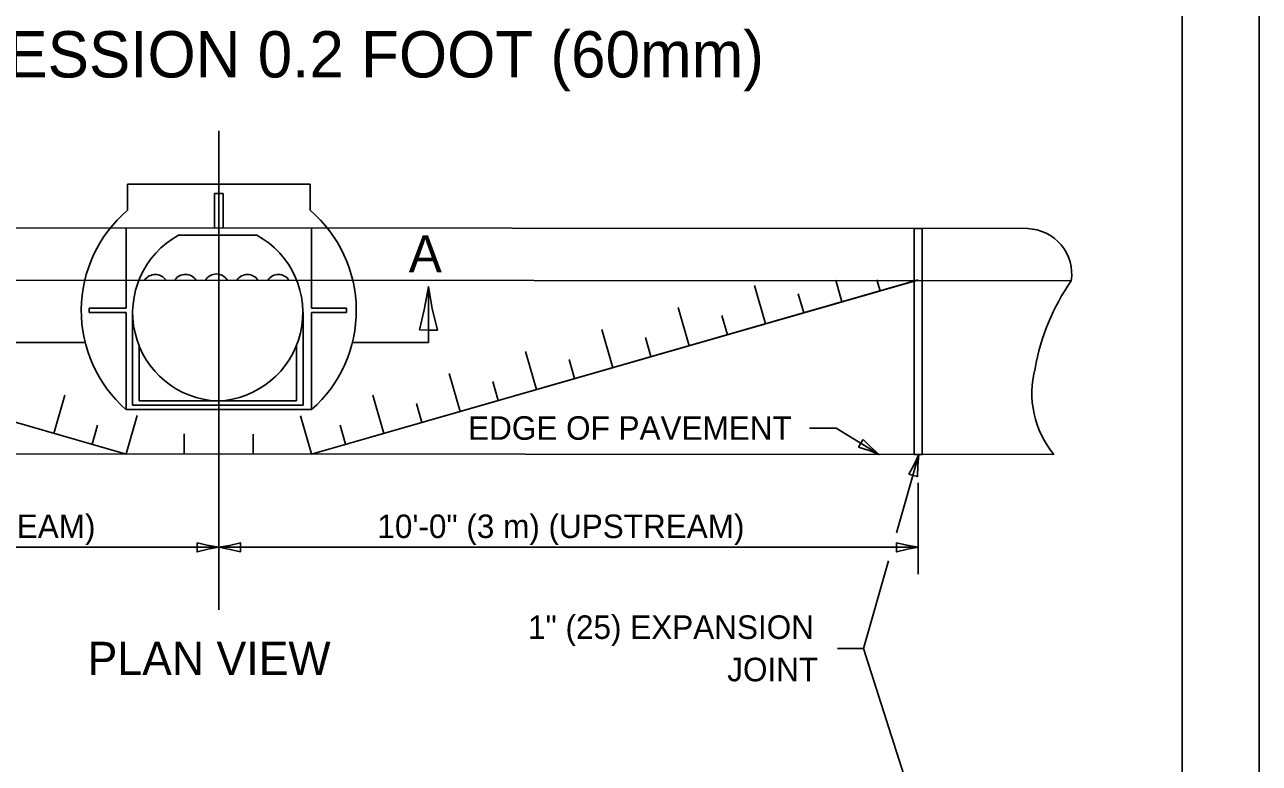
# Model space of a CAD drawing. Extents: x 0 to 2.83, y 0 to 1.83.
# Drawn here: x 2.167 to 2.833, y 0.538 to 0.937 of the extents above; entities that cross this region are included whole.
import ezdxf

# ---------------------------------------------------------------- set-up
doc = ezdxf.new("R2010")
doc.units = 0
for name, color, linetype in [('RD_Pr_Roadway_Dimensions', 7, 'Continuous'), ('RD_Pr_Roadway_Items', 7, 'Continuous'), ('RD_Pr_Roadway_Notes', 7, 'Continuous'), ('SH_General_Details', 7, 'Continuous'), ('SH_Printer_Plotting_Border', 7, 'Continuous')]:
    doc.layers.add(name, color=color, linetype=linetype)

msp = doc.modelspace()

# ---------------------------------------------------------------- linework, layer by layer
at = {"layer": 'RD_Pr_Roadway_Dimensions'}
for p, q in [((2.27205, 0.87955), (2.27205, 0.62102)), ((2.64936, 0.6896), (2.64936, 0.64037)), ((1.89501, 0.65479), (2.27205, 0.65479)), ((2.27205, 0.65479), (2.64936, 0.65479))]:
    msp.add_line(p, q, dxfattribs=at)
for points in [[(2.26039, 0.65722), (2.26038, 0.65479), (2.26038, 0.65235), (2.26622, 0.65378), (2.27205, 0.65479), (2.26583, 0.65592)], [(2.28371, 0.65235), (2.28372, 0.65479), (2.28372, 0.65722), (2.27788, 0.6558), (2.27205, 0.65479), (2.27827, 0.65365)], [(2.6377, 0.65722), (2.63769, 0.65479), (2.63769, 0.65235), (2.64353, 0.65378), (2.64936, 0.65479), (2.64314, 0.65592)]]:
    msp.add_lwpolyline(points, close=True, dxfattribs=at)
at = {"layer": 'RD_Pr_Roadway_Items'}
for p, q in [((2.2228, 0.85075), (2.32132, 0.85075)), ((2.2228, 0.85075), (2.2228, 0.83668)), ((2.27436, 0.84578), (2.26968, 0.84578)), ((2.26968, 0.82702), (2.26968, 0.84578)), ((2.27436, 0.82702), (2.27436, 0.84578)), ((2.32132, 0.85075), (2.32132, 0.83668)), ((1.83571, 0.82733), (2.70841, 0.82678)), ((2.22201, 0.7838), (2.22201, 0.82705)), ((2.32211, 0.7838), (2.32211, 0.82691)), ((2.25039, 0.82323), (2.2926, 0.82323)), ((1.81224, 0.7992), (2.73188, 0.79862)), ((1.89476, 0.79914), (2.22201, 0.70512)), ((2.64791, 0.79868), (2.32211, 0.70506)), ((2.56698, 0.77541), (2.56107, 0.79602)), ((2.60817, 0.78725), (2.60481, 0.79895)), ((2.62877, 0.79317), (2.62707, 0.79908)), ((2.58757, 0.78134), (2.58462, 0.79164)), ((2.20215, 0.78146), (2.20215, 0.7838)), ((2.20215, 0.7838), (2.22201, 0.7838)), ((2.22201, 0.78146), (2.20215, 0.78146)), ((2.22201, 0.7291), (2.22201, 0.78146)), ((2.22559, 0.78146), (2.22559, 0.73143)), ((2.31751, 0.78146), (2.31751, 0.73143)), ((2.34095, 0.7838), (2.32211, 0.7838)), ((2.32211, 0.7291), (2.32211, 0.78146)), ((2.32211, 0.78146), (2.34095, 0.78146)), ((2.34095, 0.78146), (2.34095, 0.7838)), ((2.52578, 0.76358), (2.51987, 0.78417)), ((2.54638, 0.76952), (2.54342, 0.77981)), ((2.48459, 0.75174), (2.47868, 0.77234)), ((2.50517, 0.75768), (2.50222, 0.76799)), ((2.22918, 0.76335), (2.22918, 0.73386)), ((2.31392, 0.76358), (2.31392, 0.73386)), ((2.4434, 0.7399), (2.43749, 0.7605)), ((2.46398, 0.74586), (2.46102, 0.75615)), ((2.4022, 0.72807), (2.39629, 0.74866)), ((2.42278, 0.73402), (2.41983, 0.74433)), ((2.18311, 0.71629), (2.18904, 0.73689)), ((2.22918, 0.73386), (2.31392, 0.73386)), ((2.36101, 0.71623), (2.35508, 0.73683)), ((2.22201, 0.7291), (2.32211, 0.7291)), ((2.22559, 0.73143), (2.31751, 0.73143)), ((2.38159, 0.7222), (2.37864, 0.73249)), ((2.20372, 0.71043), (2.20668, 0.72072)), ((2.2221, 0.70527), (2.22802, 0.72586)), ((2.32201, 0.70521), (2.3161, 0.7258)), ((2.3404, 0.71037), (2.33744, 0.72067)), ((2.25345, 0.70527), (2.25345, 0.71598)), ((2.29065, 0.70521), (2.29065, 0.71592)), ((1.82157, 0.70539), (2.72255, 0.7048))]:
    msp.add_line(p, q, dxfattribs=at)
msp.add_lwpolyline([(2.64722, 0.82681), (2.65151, 0.82681), (2.65151, 0.70485), (2.64722, 0.70485)], close=True, dxfattribs=at)
for centre, radius, start, end in [((2.26913, 0.78254), 0.07125, 130.55916, 228.5914), ((2.27498, 0.78254), 0.07125, 311.4086, 49.44084), ((2.70765, 0.80228), 0.0245, 351.46596, 88.22805), ((2.27326, 0.78141), 0.04767, 118.67977, 267.90434), ((2.26972, 0.78141), 0.04767, 272.14115, 61.32023), ((2.23779, 0.79497), 0.00703, 33.93548, 144.9585), ((2.25404, 0.79505), 0.00703, 33.93548, 144.9585), ((2.27076, 0.79526), 0.00703, 33.93548, 144.9585), ((2.28749, 0.79497), 0.00703, 33.93548, 144.9585), ((2.30423, 0.79498), 0.00703, 33.93548, 144.9585), ((2.83061, 0.7303), 0.12008, 145.30806, 169.91916), ((2.76276, 0.73798), 0.05212, 165.17005, 219.5055)]:
    msp.add_arc(centre, radius, start, end, dxfattribs=at)
at = {"layer": 'RD_Pr_Roadway_Notes'}
for p, q in [((2.38513, 0.76527), (2.38513, 0.79539)), ((2.1533, 0.76527), (2.19969, 0.76527)), ((2.34422, 0.76527), (2.38513, 0.76527)), ((2.59062, 0.71917), (2.60506, 0.71917)), ((2.60506, 0.71917), (2.62835, 0.70486)), ((2.63771, 0.66269), (2.64975, 0.70485)), ((2.6199, 0.60027), (2.63337, 0.6475)), ((2.6199, 0.60027), (2.60571, 0.60027)), ((2.64893, 0.50895), (2.6199, 0.60027))]:
    msp.add_line(p, q, dxfattribs=at)
for points in [[(2.38025, 0.77207), (2.38513, 0.77206), (2.39001, 0.77206), (2.38715, 0.78373), (2.38513, 0.79539), (2.38287, 0.78295)], [(2.61969, 0.71304), (2.61841, 0.71097), (2.61713, 0.70889), (2.62285, 0.70705), (2.62835, 0.70486), (2.62364, 0.70908)], [(2.6442, 0.6943), (2.64654, 0.69363), (2.64889, 0.69296), (2.64912, 0.69896), (2.64975, 0.70485), (2.64695, 0.69917)]]:
    msp.add_lwpolyline(points, close=True, dxfattribs=at)
at = {"layer": 'SH_General_Details'}
for p, q in [((2.83332, 0), (2.83332, 1.83333)), ((2.64936, 0.79908), (2.32211, 0.70506))]:
    msp.add_line(p, q, dxfattribs=at)
msp.add_lwpolyline([(0.16667, 1.79166), (2.79166, 1.79166), (2.79166, 0.04167), (0.16667, 0.04167)], close=True, dxfattribs=at)
at = {"layer": 'SH_Printer_Plotting_Border'}
msp.add_lwpolyline([(0, 0), (2.83332, 0), (2.83332, 1.83333), (0, 1.83333)], close=True, dxfattribs=at)

# ---------------------------------------------------------------- texts
at = {"layer": 'RD_Pr_Roadway_Dimensions'}
for s, p in [('10\'-0" (3 m) (DOWNSTREAM)', (1.97738, 0.65979)), ('10\'-0" (3 m) (UPSTREAM)', (2.35761, 0.65979))]:
    msp.add_text(s, height=0.0127, dxfattribs=at).set_placement(p)
at = {"layer": 'RD_Pr_Roadway_Notes'}
for s, height, p in [('GUTTER DEPRESSION 0.2 FOOT (60mm)', 0.025, (1.91783, 0.90833)), ('A', 0.02, (2.37452, 0.8032)), ('EDGE OF PAVEMENT', 0.0127, (2.40654, 0.71283)), ('1" (25) EXPANSION', 0.0127, (2.43888, 0.60536)), ('PLAN VIEW', 0.018, (2.20127, 0.58581)), ('JOINT', 0.0127, (2.54632, 0.5825))]:
    msp.add_text(s, height=height, dxfattribs=at).set_placement(p)

doc.saveas('drawing.dxf')
